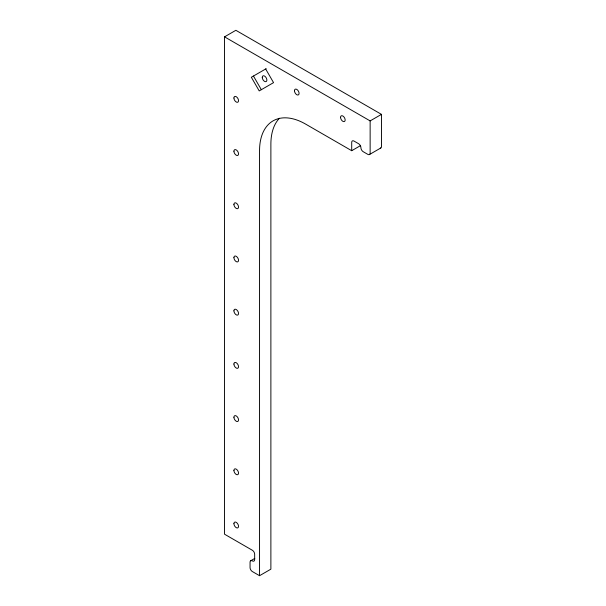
<?xml version="1.0" encoding="UTF-8"?>
<svg xmlns="http://www.w3.org/2000/svg" width="606" height="606" viewBox="0 0 606 606"><rect width="100%" height="100%" fill="white"/><g stroke="black" fill="none" stroke-linecap="round" stroke-linejoin="round"><path stroke-width="0.91" d="M279.427 118.238A65.16 37.625 60 0 0 270.882 144.16L270.882 569.155L259.55 575.7L252.354 571.549A3.257 1.879 60 0 1 250.051 567.557L250.051 562.239A3.257 1.879 60 0 1 252.354 560.906A3.257 1.879 60 0 0 254.664 559.573L254.664 554.255A3.257 1.879 60 0 0 252.354 550.263L224.531 534.197L224.531 36.845L235.863 30.3L381.469 114.367L381.469 146.493A3.257 1.879 60 0 1 380.318 148.137M266.201 68.675L251.338 77.257L259.216 90.915L273.556 82.636L265.67 68.986M224.531 36.845L370.137 120.905L381.469 114.367M259.55 575.7L259.55 150.705A65.16 37.625 60 0 1 305.629 124.101L351.707 150.705L360.608 145.561M369.463 154.53L380.795 147.985M250.725 560.747L254.778 558.406M253.452 76.038L261.337 89.696M370.137 120.905L370.137 153.038A3.257 1.879 60 0 1 367.827 154.371L363.221 151.712A3.257 1.879 60 0 1 360.918 147.72A3.257 1.879 60 0 0 358.616 143.728L354.01 141.069A3.257 1.879 60 0 0 351.707 142.395L351.707 150.705M233.924 523.66A3.257 1.879 60 0 0 237.378 527.962A3.257 1.879 60 0 0 237.378 523.357A3.257 1.879 60 0 0 233.924 523.66M233.924 310.84A3.257 1.879 60 0 0 237.378 315.143A3.257 1.879 60 0 0 237.378 310.53A3.257 1.879 60 0 0 233.924 310.84M233.924 98.02A3.257 1.879 60 0 0 237.378 102.316A3.257 1.879 60 0 0 237.378 97.71A3.257 1.879 60 0 0 233.924 98.02M294.471 90.733A3.257 1.879 60 0 0 297.932 95.036A3.257 1.879 60 0 0 297.932 90.423A3.257 1.879 60 0 0 294.471 90.733M233.924 257.633A3.257 1.879 60 0 0 237.378 261.936A3.257 1.879 60 0 0 237.378 257.323A3.257 1.879 60 0 0 233.924 257.633M233.924 470.461A3.257 1.879 60 0 0 237.378 474.756A3.257 1.879 60 0 0 237.378 470.15A3.257 1.879 60 0 0 233.924 470.461M233.924 364.047A3.257 1.879 60 0 0 237.378 368.342A3.257 1.879 60 0 0 237.378 363.736A3.257 1.879 60 0 0 233.924 364.047M233.924 151.22A3.257 1.879 60 0 0 237.378 155.522A3.257 1.879 60 0 0 237.378 150.917A3.257 1.879 60 0 0 233.924 151.22M340.549 117.337A3.257 1.879 60 0 0 344.003 121.639A3.257 1.879 60 0 0 344.003 117.026A3.257 1.879 60 0 0 340.549 117.337M233.924 204.427A3.257 1.879 60 0 0 237.378 208.729A3.257 1.879 60 0 0 237.378 204.124A3.257 1.879 60 0 0 233.924 204.427M233.924 417.254A3.257 1.879 60 0 0 237.378 421.549A3.257 1.879 60 0 0 237.378 416.943A3.257 1.879 60 0 0 233.924 417.254M262.262 77.394A3.257 1.879 60 0 0 265.716 81.696A3.257 1.879 60 0 0 265.716 77.083A3.257 1.879 60 0 0 262.262 77.394"/></g></svg>
